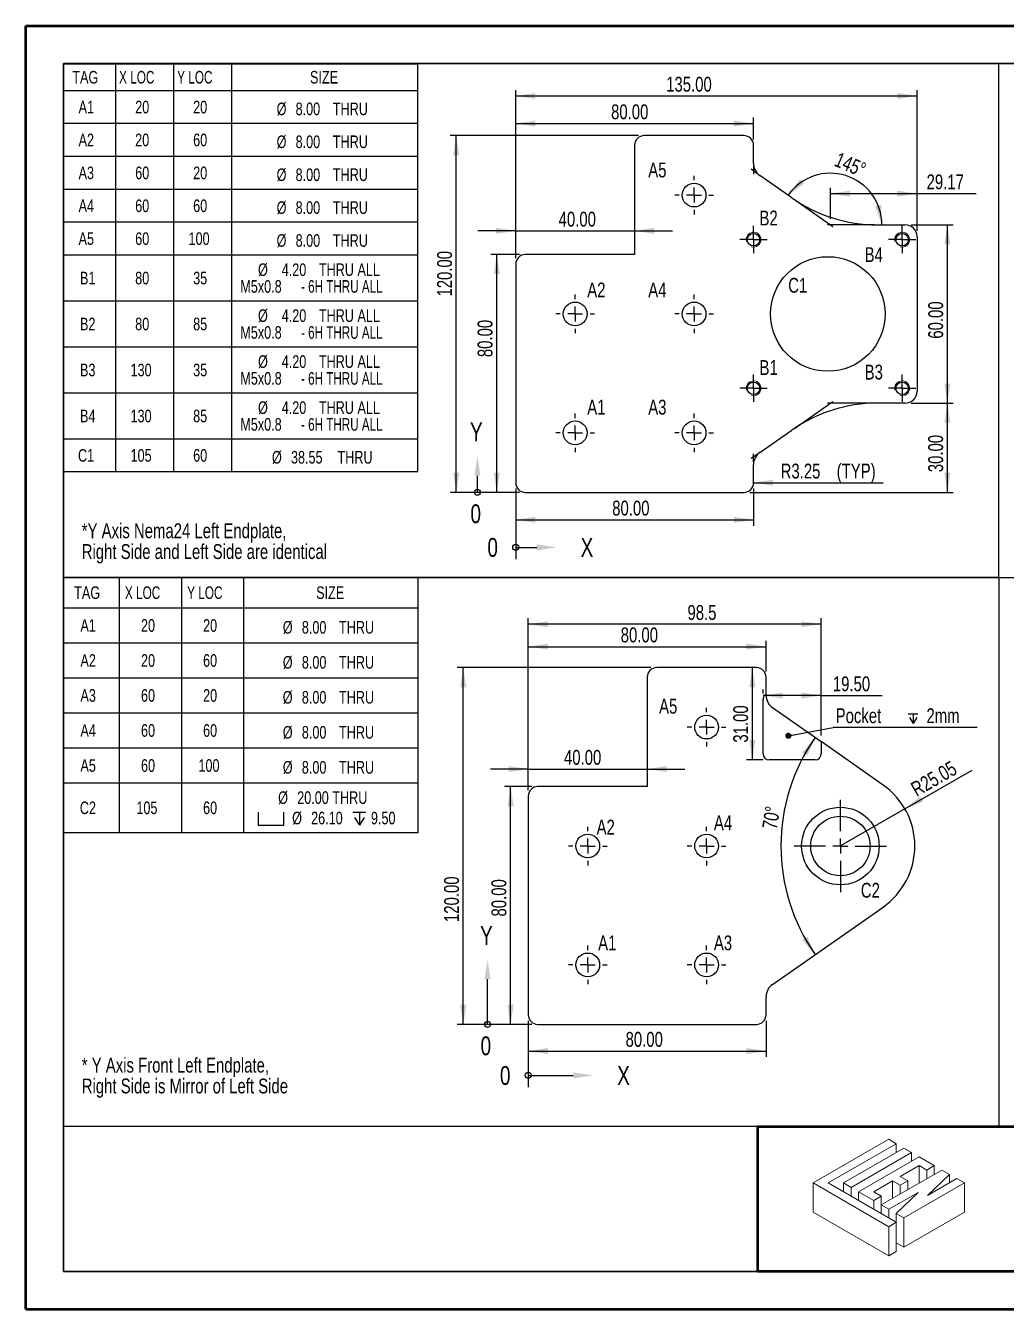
# Model space of a CAD drawing. Header units: millimetres. Extents: x 0 to 279, y 0 to 216.
# Drawn here: x 0 to 164.9, y 0 to 215.9 of the extents above; entities that cross this region are included whole.
import ezdxf

# ---------------------------------------------------------------- set-up
doc = ezdxf.new("R2010")
doc.units = ezdxf.units.MM
for name, color, linetype in [('DIM', 1, 'Continuous'), ('PAGE_BORDER', 7, 'Continuous'), ('TITLE_BLOCK_BORDER', 7, 'Continuous')]:
    doc.layers.add(name, color=color, linetype=linetype)
doc.styles.add('SLDTEXTSTYLE0', font='TXT', dxfattribs={"width": 0.75})
doc.styles.add('SLDTEXTSTYLE1', font='TXT', dxfattribs={"width": 0.7})
doc.styles.add('SLDTEXTSTYLE2', font='TXT', dxfattribs={"width": 0.692308})
doc.dimstyles.new('SLDDIMSTYLE0', dxfattribs={"dimtxt": 2.5, "dimasz": 3.302, "dimexe": 0, "dimexo": 0.0625, "dimtad": 1, "dimlfac": 2, "dimrnd": 1e-09, "dimzin": 12, "dimdsep": 46, "dimtxsty": 'SLDTEXTSTYLE0', "dimsah": 1, "dimcen": 0.09, "dimadec": 0, "dimazin": 3, "dimtfac": 1, "dimtofl": 0, "dimtmove": 0, "dimatfit": 3, "dimfxl": 1, "dimfrac": 2, "dimtolj": 1, "dimtzin": 12, "dimarcsym": 0})
doc.dimstyles.new('SLDDIMSTYLE1', dxfattribs={"dimtxt": 2.5, "dimasz": 3.302, "dimexe": 0, "dimexo": 0.0625, "dimtad": 1, "dimlfac": 2, "dimrnd": 1e-09, "dimzin": 4, "dimdsep": 46, "dimtxsty": 'SLDTEXTSTYLE0', "dimsah": 1, "dimcen": 0.09, "dimadec": 0, "dimazin": 1, "dimtfac": 1, "dimtofl": 0, "dimtmove": 0, "dimatfit": 3, "dimfxl": 1, "dimfrac": 2, "dimtolj": 1, "dimtzin": 12, "dimarcsym": 0})
doc.dimstyles.new('SLDDIMSTYLE2', dxfattribs={"dimtxt": 2.5, "dimasz": 3.302, "dimexe": 0, "dimexo": 0.0625, "dimtad": 1, "dimlfac": 2, "dimrnd": 1e-09, "dimzin": 4, "dimdsep": 46, "dimtxsty": 'SLDTEXTSTYLE0', "dimsah": 1, "dimcen": 0.09, "dimadec": 0, "dimazin": 1, "dimtfac": 1, "dimtmove": 0, "dimatfit": 0, "dimfxl": 1, "dimfrac": 2, "dimtolj": 1, "dimtzin": 12, "dimarcsym": 0})
doc.dimstyles.new('SLDDIMSTYLE3', dxfattribs={"dimtxt": 2.5, "dimasz": 3.302, "dimexe": 0, "dimexo": 0.0625, "dimtad": 1, "dimlfac": 2, "dimrnd": 1e-09, "dimzin": 12, "dimdsep": 46, "dimtxsty": 'SLDTEXTSTYLE0', "dimsah": 1, "dimcen": 0, "dimadec": 0, "dimazin": 3, "dimtfac": 1, "dimtofl": 0, "dimtmove": 0, "dimatfit": 3, "dimfxl": 1, "dimfrac": 2, "dimtolj": 1, "dimtzin": 12, "dimarcsym": 0})
doc.dimstyles.new('SLDDIMSTYLE4', dxfattribs={"dimtxt": 2.5, "dimasz": 3.302, "dimexe": 0, "dimexo": 0.0625, "dimtad": 1, "dimdec": 4, "dimlfac": 2, "dimzin": 12, "dimdsep": 46, "dimtxsty": 'SLDTEXTSTYLE0', "dimsah": 1, "dimcen": 0.09, "dimazin": 3, "dimtfac": 1, "dimtofl": 0, "dimtmove": 0, "dimatfit": 3, "dimfxl": 1, "dimfrac": 2, "dimtolj": 1, "dimtzin": 12, "dimarcsym": 0})
doc.dimstyles.new('SLDDIMSTYLE5', dxfattribs={"dimtxt": 2.5, "dimasz": 3.302, "dimexe": 0, "dimexo": 0.0625, "dimtad": 1, "dimlfac": 2, "dimrnd": 1e-09, "dimzin": 12, "dimdsep": 46, "dimtxsty": 'SLDTEXTSTYLE0', "dimsah": 1, "dimcen": 0, "dimadec": 0, "dimazin": 3, "dimtfac": 1, "dimtofl": 0, "dimtmove": 0, "dimatfit": 3, "dimfxl": 1, "dimfrac": 2, "dimtolj": 1, "dimtzin": 12, "dimarcsym": 0})
doc.dimstyles.new('SLDDIMSTYLE6', dxfattribs={"dimtxt": 2.5, "dimasz": 3.302, "dimexe": 0, "dimexo": 0.0625, "dimtad": 1, "dimdec": 1, "dimlfac": 2, "dimrnd": 1e-09, "dimzin": 12, "dimdsep": 46, "dimtxsty": 'SLDTEXTSTYLE0', "dimsah": 1, "dimcen": 0.09, "dimadec": 0, "dimazin": 3, "dimtfac": 1, "dimtdec": 1, "dimtofl": 0, "dimtmove": 0, "dimatfit": 3, "dimfxl": 1, "dimfrac": 2, "dimtolj": 1, "dimtzin": 12, "dimarcsym": 0})
doc.dimstyles.new('SLDDIMSTYLE7', dxfattribs={"dimtxt": 0.18, "dimasz": 1.016, "dimexe": 0, "dimexo": 0.0625, "dimgap": 0, "dimtad": 0, "dimtih": 1, "dimtoh": 1, "dimdec": 0, "dimrnd": 1e-09, "dimzin": 0, "dimdsep": 46, "dimtxsty": 'Standard', "dimblk1": 'DOT', "dimblk2": 'DOT', "dimsah": 1, "dimcen": 0.09, "dimadec": 0, "dimazin": 0, "dimtfac": 1.016, "dimtdec": 0, "dimtofl": 0, "dimtmove": 0, "dimatfit": 3, "dimldrblk": 'DOT', "dimfxl": 1, "dimfrac": 2, "dimtolj": 1, "dimtzin": 0, "dimarcsym": 0})

# ---------------------------------------------------------------- blocks, each defined once
blk = doc.blocks.new('Lien3D Logo')
at = {"color": 7, "linetype": 'Continuous', "lineweight": 18}
for p, q in [((10.61, 16.33), (0, 10.21)), ((11.67, 15.71), (10.61, 16.33)), ((2.13, 10.21), (11.67, 15.71)), ((12.73, 15.1), (4.26, 10.21)), ((5.32, 9.59), (13.8, 14.49)), ((11.67, 15.71), (11.67, 14.49)), ((13.8, 14.49), (12.73, 15.1)), ((13.8, 14.49), (13.8, 13.26)), ((14.86, 13.87), (6.38, 8.98)), ((12.22, 11.12), (14.86, 12.64)), ((16.99, 12.64), (14.86, 13.87)), ((14.86, 12.64), (15.93, 12.03)), ((14.86, 12.64), (14.86, 10.19)), ((15.93, 12.03), (16.99, 12.64)), ((16.99, 12.64), (16.99, 11.42)), ((18.05, 12.03), (9.57, 7.13)), ((13.28, 10.5), (12.22, 11.12)), ((15.93, 12.03), (15.93, 10.8)), ((16.04, 8.45), (19.12, 11.42)), ((20.15, 10.82), (16.04, 8.45)), ((19.12, 11.42), (18.05, 12.03)), ((19.12, 11.42), (19.12, 10.22)), ((21.21, 10.21), (20.15, 10.82)), ((0, 10.21), (0, 6.12)), ((0, 10.21), (10.61, 4.08)), ((11.67, 4.7), (2.13, 10.21)), ((4.26, 10.21), (4.26, 8.98)), ((4.26, 10.21), (5.32, 9.59)), ((5.32, 9.59), (5.32, 8.36)), ((8.51, 8.98), (11.15, 10.5)), ((11.15, 10.5), (12.22, 9.89)), ((11.15, 10.5), (11.15, 8.05)), ((12.22, 9.89), (13.28, 10.5)), ((12.22, 9.89), (12.22, 8.66)), ((12.73, 5.31), (21.21, 10.21)), ((13.28, 10.5), (13.28, 9.28)), ((21.21, 10.21), (21.21, 6.12)), ((6.38, 8.98), (8.51, 7.75)), ((6.38, 8.98), (6.38, 7.75)), ((9.57, 8.36), (8.51, 8.98)), ((8.51, 7.75), (9.57, 8.36)), ((8.51, 7.75), (8.51, 6.52)), ((9.57, 8.36), (9.57, 7.13)), ((10.64, 6.52), (14.75, 8.89)), ((14.75, 8.89), (11.67, 5.93)), ((0, 6.12), (10.61, 0)), ((9.57, 7.13), (10.64, 6.52)), ((9.57, 7.13), (9.57, 5.91)), ((10.64, 6.52), (10.64, 5.29)), ((11.67, 5.93), (12.73, 5.31)), ((11.67, 5.93), (11.67, 4.7)), ((12.73, 1.23), (21.21, 6.12)), ((10.61, 4.08), (11.67, 4.7)), ((10.61, 4.08), (10.61, 0)), ((11.67, 4.7), (11.67, 0.61)), ((12.73, 5.31), (12.73, 1.23)), ((11.67, 1.84), (12.73, 1.23)), ((10.61, 0), (11.67, 0.61))]:
    blk.add_line(p, q, dxfattribs=at)
blk = doc.blocks.new('SW_NOTE_0')
at = {"layer": 'DIM', "color": 0, "char_height": 2.5, "attachment_point": 1, "style": 'SLDTEXTSTYLE0'}
for s, insert in [('*Y Axis Nema24 Left Endplate,', (0, 3.22)), ('Right Side and Left Side are identical', (0, -0.28))]:
    blk.add_mtext(s, dxfattribs=dict(at, insert=insert))
blk = doc.blocks.new('SW_NOTE_1')
at = {"layer": 'DIM', "color": 0, "char_height": 2.5, "attachment_point": 1, "style": 'SLDTEXTSTYLE0'}
for s, insert in [('* Y Axis Front Left Endplate,', (0, 3.22)), ('Right Side is Mirror of Left Side', (0, -0.28))]:
    blk.add_mtext(s, dxfattribs=dict(at, insert=insert))
blk = doc.blocks.new('SW_TABLEANNOTATION_0')
at = {"layer": 'PAGE_BORDER', "color": 0}
for p, q in [((0, 0), (0, -68.54)), ((59.61, 0), (0, 0)), ((8.75, 0), (8.75, -4.42)), ((18.52, 0), (18.52, -4.42)), ((28.25, 0), (28.25, -4.42)), ((59.61, -68.54), (59.61, 0)), ((0, -4.42), (59.61, -4.42)), ((8.75, -4.42), (8.75, -68.54)), ((18.52, -4.42), (18.52, -68.54)), ((28.25, -4.42), (28.25, -68.54)), ((0, -9.95), (59.61, -9.95)), ((0, -15.48), (59.61, -15.48)), ((0, -21.01), (59.61, -21.01)), ((0, -26.55), (59.61, -26.55)), ((0, -32.08), (59.61, -32.08)), ((0, -39.81), (59.61, -39.81)), ((0, -47.54), (59.61, -47.54)), ((0, -55.27), (59.61, -55.27)), ((0, -63.01), (59.61, -63.01)), ((0, -68.54), (59.61, -68.54))]:
    blk.add_line(p, q, dxfattribs=at)
at = {"layer": 'PAGE_BORDER', "color": 0, "attachment_point": 1}
for s, insert, char_height, style in [('TAG', (1.5, -1.15), 2.117, 'SLDTEXTSTYLE0'), ('X LOC', (9.36, -1.15), 2.117, 'SLDTEXTSTYLE1'), ('Y LOC', (19.13, -1.15), 2.117, 'SLDTEXTSTYLE1'), ('SIZE', (41.47, -1.15), 2.117, 'SLDTEXTSTYLE0'), ('A1', (2.55, -6.17), 2.117, 'SLDTEXTSTYLE0'), ('20', (12.07, -6.17), 2.117, 'SLDTEXTSTYLE0'), ('20', (21.82, -6.17), 2.117, 'SLDTEXTSTYLE0'), ('%%c', (35.86, -6.48), 2.117, 'SLDTEXTSTYLE0'), ('8.00', (39.05, -6.48), 2.117, 'SLDTEXTSTYLE0'), ('THRU', (45.32, -6.48), 2.117, 'SLDTEXTSTYLE0'), ('A2', (2.55, -11.7), 2.117, 'SLDTEXTSTYLE0'), ('20', (12.07, -11.7), 2.117, 'SLDTEXTSTYLE0'), ('60', (21.82, -11.7), 2.117, 'SLDTEXTSTYLE0'), ('%%c', (35.86, -12.01), 2.117, 'SLDTEXTSTYLE0'), ('8.00', (39.05, -12.01), 2.117, 'SLDTEXTSTYLE0'), ('THRU', (45.32, -12.01), 2.117, 'SLDTEXTSTYLE0'), ('A3', (2.55, -17.24), 2.117, 'SLDTEXTSTYLE0'), ('60', (12.07, -17.24), 2.117, 'SLDTEXTSTYLE0'), ('20', (21.82, -17.24), 2.117, 'SLDTEXTSTYLE0'), ('%%c', (35.86, -17.55), 2.117, 'SLDTEXTSTYLE0'), ('8.00', (39.05, -17.55), 2.117, 'SLDTEXTSTYLE0'), ('THRU', (45.32, -17.55), 2.117, 'SLDTEXTSTYLE0'), ('A4', (2.55, -22.77), 2.117, 'SLDTEXTSTYLE0'), ('60', (12.07, -22.77), 2.117, 'SLDTEXTSTYLE0'), ('60', (21.82, -22.77), 2.117, 'SLDTEXTSTYLE0'), ('%%c', (35.86, -23.08), 2.117, 'SLDTEXTSTYLE0'), ('8.00', (39.05, -23.08), 2.117, 'SLDTEXTSTYLE0'), ('THRU', (45.32, -23.08), 2.117, 'SLDTEXTSTYLE0'), ('A5', (2.55, -28.3), 2.117, 'SLDTEXTSTYLE0'), ('60', (12.07, -28.3), 2.117, 'SLDTEXTSTYLE0'), ('100', (21.04, -28.3), 2.117, 'SLDTEXTSTYLE0'), ('%%c', (35.86, -28.61), 2.117, 'SLDTEXTSTYLE0'), ('8.00', (39.05, -28.61), 2.117, 'SLDTEXTSTYLE0'), ('THRU', (45.32, -28.61), 2.117, 'SLDTEXTSTYLE0'), ('%%c', (32.73, -33.52), 2.117, 'SLDTEXTSTYLE0'), ('4.20', (36.72, -33.52), 2.117, 'SLDTEXTSTYLE0'), ('THRU ALL', (42.97, -33.52), 2.117, 'SLDTEXTSTYLE0'), ('B1', (2.79, -34.93), 2.117, 'SLDTEXTSTYLE0'), ('80', (12.07, -34.93), 2.117, 'SLDTEXTSTYLE0'), ('35', (21.82, -34.93), 2.117, 'SLDTEXTSTYLE0'), ('M5x0.8', (29.75, -36.34), 2.117, 'SLDTEXTSTYLE0'), ('- 6H THRU ALL', (39.96, -36.34), 2.1167, 'SLDTEXTSTYLE2'), ('B2', (2.79, -42.66), 2.117, 'SLDTEXTSTYLE0'), ('80', (12.07, -42.66), 2.117, 'SLDTEXTSTYLE0'), ('85', (21.82, -42.66), 2.117, 'SLDTEXTSTYLE0'), ('%%c', (32.73, -41.25), 2.117, 'SLDTEXTSTYLE0'), ('4.20', (36.72, -41.25), 2.117, 'SLDTEXTSTYLE0'), ('THRU ALL', (42.97, -41.25), 2.117, 'SLDTEXTSTYLE0'), ('M5x0.8', (29.75, -44.08), 2.117, 'SLDTEXTSTYLE0'), ('- 6H THRU ALL', (39.96, -44.08), 2.1167, 'SLDTEXTSTYLE2'), ('%%c', (32.73, -48.98), 2.117, 'SLDTEXTSTYLE0'), ('4.20', (36.72, -48.98), 2.117, 'SLDTEXTSTYLE0'), ('THRU ALL', (42.97, -48.98), 2.117, 'SLDTEXTSTYLE0'), ('B3', (2.79, -50.4), 2.117, 'SLDTEXTSTYLE0'), ('130', (11.29, -50.4), 2.117, 'SLDTEXTSTYLE0'), ('35', (21.82, -50.4), 2.117, 'SLDTEXTSTYLE0'), ('M5x0.8', (29.75, -51.81), 2.117, 'SLDTEXTSTYLE0'), ('- 6H THRU ALL', (39.96, -51.81), 2.1167, 'SLDTEXTSTYLE2'), ('B4', (2.79, -58.13), 2.117, 'SLDTEXTSTYLE0'), ('130', (11.29, -58.13), 2.117, 'SLDTEXTSTYLE0'), ('85', (21.82, -58.13), 2.117, 'SLDTEXTSTYLE0'), ('%%c', (32.73, -56.72), 2.117, 'SLDTEXTSTYLE0'), ('4.20', (36.72, -56.72), 2.117, 'SLDTEXTSTYLE0'), ('THRU ALL', (42.97, -56.72), 2.117, 'SLDTEXTSTYLE0'), ('M5x0.8', (29.75, -59.54), 2.117, 'SLDTEXTSTYLE0'), ('- 6H THRU ALL', (39.96, -59.54), 2.1167, 'SLDTEXTSTYLE2'), ('C1', (2.45, -64.76), 2.117, 'SLDTEXTSTYLE0'), ('105', (11.29, -64.76), 2.117, 'SLDTEXTSTYLE0'), ('60', (21.82, -64.76), 2.117, 'SLDTEXTSTYLE0'), ('%%c', (35.08, -65.07), 2.117, 'SLDTEXTSTYLE0'), ('38.55', (38.27, -65.07), 2.117, 'SLDTEXTSTYLE0'), ('THRU', (46.1, -65.07), 2.117, 'SLDTEXTSTYLE0')]:
    blk.add_mtext(s, dxfattribs=dict(at, insert=insert, char_height=char_height, style=style))
blk = doc.blocks.new('SW_SYMBOL_HOLE_SPOT')
at = {"layer": 'PAGE_BORDER', "color": 0}
for p, q in [((0, 875), (0, 75)), ((1600, 75), (1600, 875)), ((0, 75), (1600, 75))]:
    blk.add_line(p, q, dxfattribs=at)
blk = doc.blocks.new('SW_SYMBOL_HOLE_DEPTH')
at = {"layer": 'PAGE_BORDER', "color": 0}
for p, q in [((0, 875), (800, 875)), ((400, 875), (400, 75)), ((100, 555), (400, 75)), ((700, 555), (400, 75))]:
    blk.add_line(p, q, dxfattribs=at)
blk = doc.blocks.new('SW_TABLEANNOTATION_1')
at = {"layer": 'PAGE_BORDER', "color": 0}
for p, q in [((0, 0), (0, -42.85)), ((59.68, 0), (0, 0)), ((9.38, 0), (9.38, -5.06)), ((19.85, 0), (19.85, -5.06)), ((30.27, 0), (30.27, -5.06)), ((59.68, -42.85), (59.68, 0)), ((0, -5.06), (59.68, -5.06)), ((9.38, -5.06), (9.38, -42.85)), ((19.85, -5.06), (19.85, -42.85)), ((30.27, -5.06), (30.27, -42.85)), ((0, -10.94), (59.68, -10.94)), ((0, -16.83), (59.68, -16.83)), ((0, -22.72), (59.68, -22.72)), ((0, -28.61), (59.68, -28.61)), ((0, -34.49), (59.68, -34.49)), ((0, -42.85), (59.68, -42.85))]:
    blk.add_line(p, q, dxfattribs=at)
at = {"layer": 'PAGE_BORDER', "color": 0, "xscale": 0.0027037109, "yscale": 0.0027037109, "zscale": 0.0027037109}
for name, p in [('SW_SYMBOL_HOLE_SPOT', (32.75, -41.82)), ('SW_SYMBOL_HOLE_DEPTH', (48.7, -41.82))]:
    blk.add_blockref(name, p, dxfattribs=at)
at = {"layer": 'PAGE_BORDER', "color": 0, "char_height": 2.117, "attachment_point": 1}
for s, insert, style in [('TAG', (1.81, -1.47), 'SLDTEXTSTYLE0'), ('X LOC', (10.34, -1.47), 'SLDTEXTSTYLE1'), ('Y LOC', (20.81, -1.47), 'SLDTEXTSTYLE1'), ('SIZE', (42.51, -1.47), 'SLDTEXTSTYLE0'), ('A1', (2.86, -6.99), 'SLDTEXTSTYLE0'), ('20', (13.05, -6.99), 'SLDTEXTSTYLE0'), ('20', (23.49, -6.99), 'SLDTEXTSTYLE0'), ('%%c', (36.9, -7.3), 'SLDTEXTSTYLE0'), ('8.00', (40.1, -7.3), 'SLDTEXTSTYLE0'), ('THRU', (46.36, -7.3), 'SLDTEXTSTYLE0'), ('A2', (2.86, -12.88), 'SLDTEXTSTYLE0'), ('20', (13.05, -12.88), 'SLDTEXTSTYLE0'), ('60', (23.49, -12.88), 'SLDTEXTSTYLE0'), ('%%c', (36.9, -13.19), 'SLDTEXTSTYLE0'), ('8.00', (40.1, -13.19), 'SLDTEXTSTYLE0'), ('THRU', (46.36, -13.19), 'SLDTEXTSTYLE0'), ('A3', (2.86, -18.76), 'SLDTEXTSTYLE0'), ('60', (13.05, -18.76), 'SLDTEXTSTYLE0'), ('20', (23.49, -18.76), 'SLDTEXTSTYLE0'), ('%%c', (36.9, -19.07), 'SLDTEXTSTYLE0'), ('8.00', (40.1, -19.07), 'SLDTEXTSTYLE0'), ('THRU', (46.36, -19.07), 'SLDTEXTSTYLE0'), ('A4', (2.86, -24.65), 'SLDTEXTSTYLE0'), ('60', (13.05, -24.65), 'SLDTEXTSTYLE0'), ('60', (23.49, -24.65), 'SLDTEXTSTYLE0'), ('%%c', (36.9, -24.96), 'SLDTEXTSTYLE0'), ('8.00', (40.1, -24.96), 'SLDTEXTSTYLE0'), ('THRU', (46.36, -24.96), 'SLDTEXTSTYLE0'), ('A5', (2.86, -30.54), 'SLDTEXTSTYLE0'), ('60', (13.05, -30.54), 'SLDTEXTSTYLE0'), ('100', (22.71, -30.54), 'SLDTEXTSTYLE0'), ('%%c', (36.9, -30.85), 'SLDTEXTSTYLE0'), ('8.00', (40.1, -30.85), 'SLDTEXTSTYLE0'), ('THRU', (46.36, -30.85), 'SLDTEXTSTYLE0'), ('%%c', (36.12, -35.94), 'SLDTEXTSTYLE0'), ('20.00 THRU', (39.32, -35.94), 'SLDTEXTSTYLE0'), ('C2', (2.76, -37.66), 'SLDTEXTSTYLE0'), ('105', (12.27, -37.66), 'SLDTEXTSTYLE0'), ('60', (23.49, -37.66), 'SLDTEXTSTYLE0'), ('%%c', (38.47, -39.38), 'SLDTEXTSTYLE0'), ('26.10', (41.66, -39.38), 'SLDTEXTSTYLE0'), ('9.50', (51.72, -39.38), 'SLDTEXTSTYLE0')]:
    blk.add_mtext(s, dxfattribs=dict(at, insert=insert, style=style))
blk = doc.blocks.new('_D')
at = {"layer": 'DIM'}
for p, q in [((135.34, 183.41), (135.34, 188.65)), ((149.92, 181.41), (149.92, 188.65)), ((135.34, 187.65), (149.92, 187.65)), ((149.92, 187.65), (159.84, 187.65))]:
    blk.add_line(p, q, dxfattribs=at)
for points in [[(135.34, 187.65), (138.64, 187.15), (138.64, 188.16)], [(149.92, 187.65), (146.62, 188.16), (146.62, 187.15)]]:
    blk.add_solid(points, dxfattribs=at)
at = {"layer": 'DIM', "insert": (151.53, 190.88), "char_height": 2.5, "attachment_point": 1, "style": 'SLDTEXTSTYLE0'}
blk.add_mtext('29.17', dxfattribs=at)
blk = doc.blocks.new('_D_1')
at = {"layer": 'DIM'}
for p, q in [((103.05, 197.41), (71.42, 197.41)), ((72.42, 137.41), (72.42, 197.41)), ((83.05, 137.41), (71.42, 137.41))]:
    blk.add_line(p, q, dxfattribs=at)
for points in [[(72.42, 197.41), (71.91, 194.11), (72.93, 194.11)], [(72.42, 137.41), (72.93, 140.71), (71.91, 140.71)]]:
    blk.add_solid(points, dxfattribs=at)
at = {"layer": 'DIM', "insert": (69.2, 170.34), "char_height": 2.5, "attachment_point": 1, "rotation": 90, "style": 'SLDTEXTSTYLE0'}
blk.add_mtext('120.00', dxfattribs=at)
blk = doc.blocks.new('_D_2')
at = {"layer": 'DIM'}
for p, q in [((83.05, 177.41), (78.23, 177.41)), ((79.23, 137.41), (79.23, 177.41)), ((83.05, 137.41), (78.23, 137.41))]:
    blk.add_line(p, q, dxfattribs=at)
for points in [[(79.23, 177.41), (78.73, 174.11), (79.74, 174.11)], [(79.23, 137.41), (79.74, 140.71), (78.73, 140.71)]]:
    blk.add_solid(points, dxfattribs=at)
at = {"layer": 'DIM', "insert": (76.01, 160.15), "char_height": 2.5, "attachment_point": 1, "rotation": 90, "style": 'SLDTEXTSTYLE0'}
blk.add_mtext('80.00', dxfattribs=at)
blk = doc.blocks.new('_D_3')
at = {"layer": 'DIM'}
for p, q in [((82.42, 181.39), (76.07, 181.39)), ((82.42, 176.78), (82.42, 182.39)), ((82.42, 181.39), (102.42, 181.39)), ((102.42, 181.39), (108.77, 181.39))]:
    blk.add_line(p, q, dxfattribs=at)
for points in [[(82.42, 181.39), (79.12, 181.89), (79.12, 180.88)], [(102.42, 181.39), (105.72, 180.88), (105.72, 181.89)]]:
    blk.add_solid(points, dxfattribs=at)
at = {"layer": 'DIM', "insert": (89.64, 184.61), "char_height": 2.5, "attachment_point": 1, "style": 'SLDTEXTSTYLE0'}
blk.add_mtext('40.00', dxfattribs=at)
blk = doc.blocks.new('_D_4')
at = {"layer": 'DIM'}
for p, q in [((82.42, 176.78), (82.42, 200.44)), ((82.42, 199.44), (122.42, 199.44)), ((122.42, 196.78), (122.42, 200.44))]:
    blk.add_line(p, q, dxfattribs=at)
for points in [[(82.42, 199.44), (85.72, 198.93), (85.72, 199.95)], [(122.42, 199.44), (119.12, 199.95), (119.12, 198.93)]]:
    blk.add_solid(points, dxfattribs=at)
at = {"layer": 'DIM', "insert": (98.46, 202.66), "char_height": 2.5, "attachment_point": 1, "style": 'SLDTEXTSTYLE0'}
blk.add_mtext('80.00', dxfattribs=at)
blk = doc.blocks.new('_D_5')
at = {"layer": 'DIM'}
for p, q in [((82.42, 176.78), (82.42, 205.08)), ((82.42, 204.08), (149.92, 204.08)), ((149.92, 181.41), (149.92, 205.08))]:
    blk.add_line(p, q, dxfattribs=at)
for points in [[(82.42, 204.08), (85.72, 203.57), (85.72, 204.58)], [(149.92, 204.08), (146.62, 204.58), (146.62, 203.57)]]:
    blk.add_solid(points, dxfattribs=at)
at = {"layer": 'DIM', "insert": (107.73, 207.3), "char_height": 2.5, "attachment_point": 1, "style": 'SLDTEXTSTYLE0'}
blk.add_mtext('135.00', dxfattribs=at)
blk = doc.blocks.new('_D_6')
at = {"layer": 'DIM'}
for p, q in [((148.92, 152.41), (156.02, 152.41)), ((155.02, 137.41), (155.02, 152.41)), ((121.8, 137.41), (156.02, 137.41))]:
    blk.add_line(p, q, dxfattribs=at)
for points in [[(155.02, 152.41), (154.52, 149.11), (155.53, 149.11)], [(155.02, 137.41), (155.53, 140.71), (154.52, 140.71)]]:
    blk.add_solid(points, dxfattribs=at)
at = {"layer": 'DIM', "insert": (151.8, 140.8), "char_height": 2.5, "attachment_point": 1, "rotation": 90, "style": 'SLDTEXTSTYLE0'}
blk.add_mtext('30.00', dxfattribs=at)
blk = doc.blocks.new('_D_7')
at = {"layer": 'DIM'}
for p, q in [((148.92, 182.41), (156.02, 182.41)), ((155.02, 152.41), (155.02, 182.41)), ((148.92, 152.41), (156.02, 152.41))]:
    blk.add_line(p, q, dxfattribs=at)
for points in [[(155.02, 182.41), (154.52, 179.11), (155.53, 179.11)], [(155.02, 152.41), (155.53, 155.71), (154.52, 155.71)]]:
    blk.add_solid(points, dxfattribs=at)
at = {"layer": 'DIM', "insert": (151.8, 163.25), "char_height": 2.5, "attachment_point": 1, "rotation": 90, "style": 'SLDTEXTSTYLE0'}
blk.add_mtext('60.00', dxfattribs=at)
blk = doc.blocks.new('_D_8')
at = {"layer": 'DIM'}
for p, q in [((82.42, 138.03), (82.42, 131.79)), ((122.42, 138.03), (122.42, 131.79)), ((82.42, 132.79), (122.42, 132.79))]:
    blk.add_line(p, q, dxfattribs=at)
for points in [[(82.42, 132.79), (85.72, 132.28), (85.72, 133.3)], [(122.42, 132.79), (119.12, 133.3), (119.12, 132.28)]]:
    blk.add_solid(points, dxfattribs=at)
at = {"layer": 'DIM', "insert": (98.65, 136.01), "char_height": 2.5, "attachment_point": 1, "style": 'SLDTEXTSTYLE0'}
blk.add_mtext('80.00', dxfattribs=at)
blk = doc.blocks.new('_D_9')
at = {"layer": 'DIM'}
blk.add_line((122.42, 139.03), (144.22, 139.03), dxfattribs=at)
blk.add_solid([(122.42, 139.03), (125.72, 138.53), (125.72, 139.54)], dxfattribs=at)
at = {"layer": 'DIM', "char_height": 2.5, "attachment_point": 1, "style": 'SLDTEXTSTYLE0'}
for s, insert in [('R3.25', (126.98, 142.24)), ('(TYP)', (136.41, 142.24))]:
    blk.add_mtext(s, dxfattribs=dict(at, insert=insert))
blk = doc.blocks.new('_D_10')
at = {"layer": 'DIM'}
blk.add_arc((135.34, 182.41), 8.67, 360, 145, dxfattribs=at)
for points in [[(128.24, 187.38), (130.95, 189.34), (130.23, 190.06)], [(144, 182.41), (143.9, 185.75), (142.9, 185.56)]]:
    blk.add_solid(points, dxfattribs=at)
at = {"layer": 'DIM', "insert": (136.8, 194.7), "char_height": 2.5, "attachment_point": 1, "rotation": 337.0643, "style": 'SLDTEXTSTYLE0'}
blk.add_mtext('145°', dxfattribs=at)
blk = doc.blocks.new('SW_CENTERMARKSYMBOL_0')
at = {"layer": 'DIM', "color": 0}
for p, q in [((0, 2.5), (0, 3.25)), ((-2.5, 0), (-3.25, 0)), ((0, 0), (-1.25, 0)), ((0, 0), (0, 1.25)), ((0, 0), (0, -1.25)), ((0, 0), (1.25, 0)), ((2.5, 0), (3.25, 0)), ((0, -2.5), (0, -3.25))]:
    blk.add_line(p, q, dxfattribs=at)
blk = doc.blocks.new('SW_CENTERMARKSYMBOL_1')
at = {"layer": 'DIM', "color": 0}
for p, q in [((0, 2.5), (0, 3.25)), ((-2.5, 0), (-3.25, 0)), ((0, 0), (-1.25, 0)), ((0, 0), (0, 1.25)), ((0, 0), (0, -1.25)), ((0, 0), (1.25, 0)), ((2.5, 0), (3.25, 0)), ((0, -2.5), (0, -3.25))]:
    blk.add_line(p, q, dxfattribs=at)
blk = doc.blocks.new('SW_CENTERMARKSYMBOL_2')
at = {"layer": 'DIM', "color": 0}
for p, q in [((0, 2.5), (0, 3.25)), ((-2.5, 0), (-3.25, 0)), ((0, 0), (-1.25, 0)), ((0, 0), (0, 1.25)), ((0, 0), (0, -1.25)), ((0, 0), (1.25, 0)), ((2.5, 0), (3.25, 0)), ((0, -2.5), (0, -3.25))]:
    blk.add_line(p, q, dxfattribs=at)
blk = doc.blocks.new('SW_CENTERMARKSYMBOL_3')
at = {"layer": 'DIM', "color": 0}
for p, q in [((0, 2.5), (0, 3.25)), ((-2.5, 0), (-3.25, 0)), ((0, 0), (-1.25, 0)), ((0, 0), (0, 1.25)), ((0, 0), (0, -1.25)), ((0, 0), (1.25, 0)), ((2.5, 0), (3.25, 0)), ((0, -2.5), (0, -3.25))]:
    blk.add_line(p, q, dxfattribs=at)
blk = doc.blocks.new('SW_CENTERMARKSYMBOL_4')
at = {"layer": 'DIM', "color": 0}
for p, q in [((0, 2.5), (0, 3.25)), ((-2.5, 0), (-3.25, 0)), ((0, 0), (-1.25, 0)), ((0, 0), (0, 1.25)), ((0, 0), (0, -1.25)), ((0, 0), (1.25, 0)), ((2.5, 0), (3.25, 0)), ((0, -2.5), (0, -3.25))]:
    blk.add_line(p, q, dxfattribs=at)
blk = doc.blocks.new('SW_CENTERMARKSYMBOL_5')
at = {"layer": 'DIM', "color": 0}
for p, q in [((0, 1.25), (0, 2.3)), ((-1.25, 0), (-2.3, 0)), ((0, 0), (-1.25, 0)), ((0, 0), (0, 1.25)), ((0, 0), (0, -1.25)), ((0, 0), (1.25, 0)), ((1.25, 0), (2.3, 0)), ((0, -1.25), (0, -2.3))]:
    blk.add_line(p, q, dxfattribs=at)
blk = doc.blocks.new('SW_CENTERMARKSYMBOL_6')
at = {"layer": 'DIM', "color": 0}
for p, q in [((0, 1.25), (0, 2.3)), ((-1.25, 0), (-2.3, 0)), ((0, 0), (-1.25, 0)), ((0, 0), (0, 1.25)), ((0, 0), (0, -1.25)), ((0, 0), (1.25, 0)), ((1.25, 0), (2.3, 0)), ((0, -1.25), (0, -2.3))]:
    blk.add_line(p, q, dxfattribs=at)
blk = doc.blocks.new('SW_CENTERMARKSYMBOL_7')
at = {"layer": 'DIM', "color": 0}
for p, q in [((0, 1.25), (0, 2.3)), ((-1.25, 0), (-2.3, 0)), ((0, 0), (-1.25, 0)), ((0, 0), (0, 1.25)), ((0, 0), (0, -1.25)), ((0, 0), (1.25, 0)), ((1.25, 0), (2.3, 0)), ((0, -1.25), (0, -2.3))]:
    blk.add_line(p, q, dxfattribs=at)
blk = doc.blocks.new('SW_CENTERMARKSYMBOL_8')
at = {"layer": 'DIM', "color": 0}
for p, q in [((0, 1.25), (0, 2.3)), ((-1.25, 0), (-2.3, 0)), ((0, 0), (-1.25, 0)), ((0, 0), (0, 1.25)), ((0, 0), (0, -1.25)), ((0, 0), (1.25, 0)), ((1.25, 0), (2.3, 0)), ((0, -1.25), (0, -2.3))]:
    blk.add_line(p, q, dxfattribs=at)
blk = doc.blocks.new('SW_DATUMORIGIN_0')
at = {"layer": 'DIM', "color": 0}
for p, q in [((-6.44, 1), (-6.44, 3.79)), ((-1, 1), (-8.44, 1)), ((0, 0), (0, -10.25)), ((0, -8.25), (3.53, -8.25))]:
    blk.add_line(p, q, dxfattribs=at)
for centre in [(-6.44, 1), (0, -8.25)]:
    blk.add_circle(centre, 0.5, dxfattribs=at)
for points in [[(-6.44, 7.09), (-6.94, 3.79), (-5.93, 3.79)], [(6.84, -8.25), (3.53, -7.74), (3.53, -8.76)]]:
    blk.add_solid(points, dxfattribs=at)
at = {"layer": 'DIM', "color": 0, "char_height": 3.17, "attachment_point": 1, "style": 'SLDTEXTSTYLE0'}
for s, insert in [('Y', (-7.69, 12.75)), ('0', (-7.61, -1.02)), ('0', (-4.76, -6.68)), ('X', (10.92, -6.68))]:
    blk.add_mtext(s, dxfattribs=dict(at, insert=insert))
blk = doc.blocks.new('_D_11')
at = {"layer": 'DIM'}
for p, q in [((105.16, 107.93), (72.6, 107.93)), ((73.6, 47.93), (73.6, 107.93)), ((85.16, 47.93), (72.6, 47.93))]:
    blk.add_line(p, q, dxfattribs=at)
for points in [[(73.6, 107.93), (73.1, 104.62), (74.11, 104.62)], [(73.6, 47.93), (74.11, 51.23), (73.1, 51.23)]]:
    blk.add_solid(points, dxfattribs=at)
at = {"layer": 'DIM', "insert": (70.38, 65.14), "char_height": 2.5, "attachment_point": 1, "rotation": 90, "style": 'SLDTEXTSTYLE0'}
blk.add_mtext('120.00', dxfattribs=at)
blk = doc.blocks.new('_D_12')
at = {"layer": 'DIM'}
for p, q in [((85.16, 87.93), (80.56, 87.93)), ((81.56, 47.93), (81.56, 87.93)), ((85.16, 47.93), (80.56, 47.93))]:
    blk.add_line(p, q, dxfattribs=at)
for points in [[(81.56, 87.93), (81.06, 84.62), (82.07, 84.62)], [(81.56, 47.93), (82.07, 51.23), (81.06, 51.23)]]:
    blk.add_solid(points, dxfattribs=at)
at = {"layer": 'DIM', "insert": (78.34, 66.07), "char_height": 2.5, "attachment_point": 1, "rotation": 90, "style": 'SLDTEXTSTYLE0'}
blk.add_mtext('80.00', dxfattribs=at)
blk = doc.blocks.new('_D_13')
at = {"layer": 'DIM'}
for p, q in [((84.53, 90.87), (78.18, 90.87)), ((84.53, 87.3), (84.53, 91.87)), ((84.53, 90.87), (104.53, 90.87)), ((104.53, 90.87), (110.88, 90.87))]:
    blk.add_line(p, q, dxfattribs=at)
for points in [[(84.53, 90.87), (81.23, 91.38), (81.23, 90.36)], [(104.53, 90.87), (107.83, 90.36), (107.83, 91.38)]]:
    blk.add_solid(points, dxfattribs=at)
at = {"layer": 'DIM', "insert": (90.54, 94.09), "char_height": 2.5, "attachment_point": 1, "style": 'SLDTEXTSTYLE0'}
blk.add_mtext('40.00', dxfattribs=at)
blk = doc.blocks.new('_D_14')
at = {"layer": 'DIM'}
for p, q in [((84.53, 87.3), (84.53, 112.45)), ((124.53, 107.3), (124.53, 112.45)), ((84.53, 111.45), (124.53, 111.45))]:
    blk.add_line(p, q, dxfattribs=at)
for points in [[(84.53, 111.45), (87.83, 110.95), (87.83, 111.96)], [(124.53, 111.45), (121.23, 111.96), (121.23, 110.95)]]:
    blk.add_solid(points, dxfattribs=at)
at = {"layer": 'DIM', "insert": (100.08, 114.68), "char_height": 2.5, "attachment_point": 1, "style": 'SLDTEXTSTYLE0'}
blk.add_mtext('80.00', dxfattribs=at)
blk = doc.blocks.new('_D_15')
at = {"layer": 'DIM'}
for p, q in [((84.53, 48.55), (84.53, 42.44)), ((124.53, 48.55), (124.53, 42.44)), ((84.53, 43.44), (124.53, 43.44))]:
    blk.add_line(p, q, dxfattribs=at)
for points in [[(84.53, 43.44), (87.83, 42.93), (87.83, 43.95)], [(124.53, 43.44), (121.23, 43.95), (121.23, 42.93)]]:
    blk.add_solid(points, dxfattribs=at)
at = {"layer": 'DIM', "insert": (100.9, 46.66), "char_height": 2.5, "attachment_point": 1, "style": 'SLDTEXTSTYLE0'}
blk.add_mtext('80.00', dxfattribs=at)
blk = doc.blocks.new('_D_16')
at = {"layer": 'DIM'}
for q in [(159.17, 90.71), (137.03, 77.93)]:
    blk.add_line((147.88, 84.19), q, dxfattribs=at)
blk.add_solid([(147.88, 84.19), (150.99, 85.4), (150.48, 86.28)], dxfattribs=at)
at = {"layer": 'DIM', "insert": (148.62, 88.32), "char_height": 2.5, "attachment_point": 1, "rotation": 30, "style": 'SLDTEXTSTYLE0'}
blk.add_mtext('R25.05', dxfattribs=at)
blk = doc.blocks.new('_D_17')
at = {"layer": 'DIM'}
blk.add_arc((158.87, 77.93), 31.84, 145, 215, dxfattribs=at)
for points in [[(132.79, 96.19), (130.6, 93.66), (131.46, 93.12)], [(132.79, 59.66), (131.46, 62.73), (130.6, 62.19)]]:
    blk.add_solid(points, dxfattribs=at)
at = {"layer": 'DIM', "insert": (123.85, 81.01), "char_height": 2.5, "attachment_point": 1, "rotation": 80.8723, "style": 'SLDTEXTSTYLE0'}
blk.add_mtext('70°', dxfattribs=at)
blk = doc.blocks.new('_D_18')
at = {"layer": 'DIM'}
for p, q in [((124.03, 103.56), (124.03, 104.23)), ((133.78, 96.49), (133.78, 104.23)), ((133.78, 103.23), (124.03, 103.23)), ((133.78, 103.23), (144.08, 103.23))]:
    blk.add_line(p, q, dxfattribs=at)
for points in [[(124.03, 103.23), (127.33, 102.72), (127.33, 103.73)], [(133.78, 103.23), (130.48, 103.73), (130.48, 102.72)]]:
    blk.add_solid(points, dxfattribs=at)
at = {"layer": 'DIM', "insert": (135.76, 106.45), "char_height": 2.5, "attachment_point": 1, "style": 'SLDTEXTSTYLE0'}
blk.add_mtext('19.50', dxfattribs=at)
blk = doc.blocks.new('_D_19')
at = {"layer": 'DIM'}
for p, q in [((122.22, 92.43), (122.22, 107.93)), ((124.03, 92.43), (121.22, 92.43))]:
    blk.add_line(p, q, dxfattribs=at)
for points in [[(122.22, 107.93), (121.71, 104.62), (122.73, 104.62)], [(122.22, 92.43), (122.73, 95.73), (121.71, 95.73)]]:
    blk.add_solid(points, dxfattribs=at)
at = {"layer": 'DIM', "insert": (119, 95.31), "char_height": 2.5, "attachment_point": 1, "rotation": 90, "style": 'SLDTEXTSTYLE0'}
blk.add_mtext('31.00', dxfattribs=at)
blk = doc.blocks.new('_D_20')
at = {"layer": 'DIM'}
for p, q in [((84.53, 87.3), (84.53, 116.23)), ((133.78, 115.23), (84.53, 115.23)), ((133.78, 96.49), (133.78, 116.23))]:
    blk.add_line(p, q, dxfattribs=at)
for points in [[(84.53, 115.23), (87.83, 114.72), (87.83, 115.73)], [(133.78, 115.23), (130.48, 115.73), (130.48, 114.72)]]:
    blk.add_solid(points, dxfattribs=at)
at = {"layer": 'DIM', "insert": (111.31, 118.45), "char_height": 2.5, "attachment_point": 1, "style": 'SLDTEXTSTYLE0'}
blk.add_mtext('98.5', dxfattribs=at)
blk = doc.blocks.new('SW_NOTE_4')
at = {"layer": 'DIM', "color": 0}
blk.add_line((24.17, 0), (0, 0), dxfattribs=at)
at = {"layer": 'DIM', "color": 0, "xscale": 0.002046395, "yscale": 0.002046395, "zscale": 0.002046395}
blk.add_blockref('SW_SYMBOL_HOLE_DEPTH', (12.6, 0.54), dxfattribs=at)
at = {"layer": 'DIM', "color": 0, "char_height": 2.5, "attachment_point": 1, "style": 'SLDTEXTSTYLE0'}
for s, insert in [('Pocket', (0.4, 3.25)), ('2mm', (15.67, 3.25))]:
    blk.add_mtext(s, dxfattribs=dict(at, insert=insert))
blk = doc.blocks.new('_DOT')
at = {"color": 0, "linetype": 'ByBlock', "lineweight": -2}
blk.add_line((-0.5, 0), (-1, 0), dxfattribs=at)
at = {"color": 0, "linetype": 'ByBlock', "const_width": 0.5}
blk.add_lwpolyline([(-0.25, 0, 1), (0.25, 0, 1)], format="xyb", close=True, dxfattribs=at)
blk = doc.blocks.new('SW_CENTERMARKSYMBOL_14')
at = {"layer": 'DIM', "color": 0}
for p, q in [((0, 2.5), (0, 7.775)), ((-2.5, 0), (-7.775, 0)), ((0, 0), (-1.25, 0)), ((0, 0), (0, 1.25)), ((0, 0), (0, -1.25)), ((0, 0), (1.25, 0)), ((2.5, 0), (7.775, 0)), ((0, -2.5), (0, -7.775))]:
    blk.add_line(p, q, dxfattribs=at)
blk = doc.blocks.new('SW_CENTERMARKSYMBOL_15')
at = {"layer": 'DIM', "color": 0}
for p, q in [((0, 2.5), (0, 3.25)), ((-2.5, 0), (-3.25, 0)), ((0, 0), (-1.25, 0)), ((0, 0), (0, 1.25)), ((0, 0), (0, -1.25)), ((0, 0), (1.25, 0)), ((2.5, 0), (3.25, 0)), ((0, -2.5), (0, -3.25))]:
    blk.add_line(p, q, dxfattribs=at)
blk = doc.blocks.new('SW_CENTERMARKSYMBOL_16')
at = {"layer": 'DIM', "color": 0}
for p, q in [((0, 2.5), (0, 3.25)), ((-2.5, 0), (-3.25, 0)), ((0, 0), (-1.25, 0)), ((0, 0), (0, 1.25)), ((0, 0), (0, -1.25)), ((0, 0), (1.25, 0)), ((2.5, 0), (3.25, 0)), ((0, -2.5), (0, -3.25))]:
    blk.add_line(p, q, dxfattribs=at)
blk = doc.blocks.new('SW_CENTERMARKSYMBOL_17')
at = {"layer": 'DIM', "color": 0}
for p, q in [((0, 2.5), (0, 3.25)), ((-2.5, 0), (-3.25, 0)), ((0, 0), (-1.25, 0)), ((0, 0), (0, 1.25)), ((0, 0), (0, -1.25)), ((0, 0), (1.25, 0)), ((2.5, 0), (3.25, 0)), ((0, -2.5), (0, -3.25))]:
    blk.add_line(p, q, dxfattribs=at)
blk = doc.blocks.new('SW_CENTERMARKSYMBOL_18')
at = {"layer": 'DIM', "color": 0}
for p, q in [((0, 2.5), (0, 3.25)), ((-2.5, 0), (-3.25, 0)), ((0, 0), (-1.25, 0)), ((0, 0), (0, 1.25)), ((0, 0), (0, -1.25)), ((0, 0), (1.25, 0)), ((2.5, 0), (3.25, 0)), ((0, -2.5), (0, -3.25))]:
    blk.add_line(p, q, dxfattribs=at)
blk = doc.blocks.new('SW_CENTERMARKSYMBOL_19')
at = {"layer": 'DIM', "color": 0}
for p, q in [((0, 2.5), (0, 3.25)), ((-2.5, 0), (-3.25, 0)), ((0, 0), (-1.25, 0)), ((0, 0), (0, 1.25)), ((0, 0), (0, -1.25)), ((0, 0), (1.25, 0)), ((2.5, 0), (3.25, 0)), ((0, -2.5), (0, -3.25))]:
    blk.add_line(p, q, dxfattribs=at)
blk = doc.blocks.new('SW_DATUMORIGIN_1')
at = {"layer": 'DIM', "color": 0}
for p, q in [((-6.84, 1), (-6.84, 8.58)), ((-1, 1), (-8.84, 1)), ((0, 0), (0, -9.58)), ((0, -7.58), (7.58, -7.58))]:
    blk.add_line(p, q, dxfattribs=at)
for centre in [(-6.84, 1), (0, -7.58)]:
    blk.add_circle(centre, 0.5, dxfattribs=at)
for points in [[(-6.84, 11.89), (-7.35, 8.58), (-6.34, 8.58)], [(10.89, -7.58), (7.58, -7.08), (7.58, -8.09)]]:
    blk.add_solid(points, dxfattribs=at)
at = {"layer": 'DIM', "color": 0, "char_height": 3.17, "attachment_point": 1, "style": 'SLDTEXTSTYLE0'}
for s, insert in [('Y', (-8.1, 17.54)), ('0', (-8.02, -1.02)), ('0', (-4.76, -6.01)), ('X', (14.97, -6.01))]:
    blk.add_mtext(s, dxfattribs=dict(at, insert=insert))

msp = doc.modelspace()

# ---------------------------------------------------------------- linework, layer by layer
at = {"color": 7, "linetype": 'Continuous', "lineweight": 50}
for p, q in [((0, 0), (0, 215.9)), ((0, 215.9), (279.4, 215.9)), ((0, 0), (279.4, 0))]:
    msp.add_line(p, q, dxfattribs=at)
at = {"color": 7, "linetype": 'Continuous', "lineweight": 25}
for p, q in [((120.796675, 197.409477), (104.046675, 197.409477)), ((102.421675, 195.784477), (102.421675, 177.409477)), ((122.421675, 192.753691), (122.421675, 195.784477)), ((128.879185, 186.930676), (123.487734, 190.705811)), ((143.218596, 182.409477), (147.921675, 182.409477)), ((149.921675, 180.409477), (149.921675, 154.409477)), ((102.421675, 177.409477), (84.046675, 177.409477)), ((82.421675, 175.784477), (82.421675, 139.034477)), ((147.921675, 152.409477), (143.218596, 152.409477)), ((123.487734, 144.113144), (128.879185, 147.888278)), ((122.421675, 139.034477), (122.421675, 142.065264)), ((84.046675, 137.409477), (120.796675, 137.409477)), ((104.531539, 106.300692), (104.531539, 87.925692)), ((122.906539, 107.925692), (106.156539, 107.925692)), ((124.531539, 103.425692), (124.531539, 106.300692)), ((124.031539, 93.425692), (124.031539, 102.559666)), ((124.531539, 103.425692), (124.531539, 103.269905)), ((125.597598, 101.222025), (133.781539, 95.491568)), ((133.781539, 95.491568), (133.781539, 93.425692)), ((144.215584, 88.185571), (133.781539, 95.491568)), ((132.781539, 92.425692), (125.031539, 92.425692)), ((104.531539, 87.925692), (86.156539, 87.925692)), ((84.531539, 86.300692), (84.531539, 49.550692)), ((125.597598, 54.629358), (144.215584, 67.665812)), ((124.531539, 49.550692), (124.531539, 52.581478)), ((86.156539, 47.925692), (122.906539, 47.925692))]:
    msp.add_line(p, q, dxfattribs=at)
for centre, radius in [((112.421675, 187.409477), 2), ((122.421675, 179.909477), 1.05), ((147.421675, 179.909477), 1.05), ((134.921675, 167.409477), 9.6375), ((92.421675, 167.409477), 2), ((112.421675, 167.409477), 2), ((122.421675, 154.909477), 1.05), ((147.421675, 154.909477), 1.05), ((92.421675, 147.409477), 2), ((112.421675, 147.409477), 2), ((114.531539, 97.925692), 2), ((137.031539, 77.925692), 6.525), ((137.031539, 77.925692), 5), ((94.531539, 77.925692), 2), ((114.531539, 77.925692), 2), ((94.531539, 57.925692), 2), ((114.531539, 57.925692), 2)]:
    msp.add_circle(centre, radius, dxfattribs=at)
for centre, radius, start, end in [((104.046675, 195.784477), 1.625, 90, 180), ((120.796675, 195.784477), 1.625, 0, 90), ((124.921675, 192.753691), 2.5, 180, 235), ((143.218596, 207.409477), 25, 235, 270), ((147.921675, 180.409477), 2, 0, 90), ((84.046675, 175.784477), 1.625, 90, 180), ((147.921675, 154.409477), 2, 270, 0), ((143.218596, 127.409477), 25, 90, 125), ((124.921675, 142.065264), 2.5, 125, 180), ((84.046675, 139.034477), 1.625, 180, 270), ((120.796675, 139.034477), 1.625, 270, 0), ((106.156539, 106.300692), 1.625, 90, 180), ((122.906539, 106.300692), 1.625, 0, 90), ((125.031539, 102.559666), 1, 120, 180), ((127.031539, 103.269905), 2.5, 180, 235), ((125.031539, 93.425692), 1, 180, 270), ((132.781539, 93.425692), 1, 270, 360), ((86.156539, 86.300692), 1.625, 90, 180), ((137.031539, 77.925692), 12.525, 305, 55), ((127.031539, 52.581478), 2.5, 125, 180), ((86.156539, 49.550692), 1.625, 180, 270), ((122.906539, 49.550692), 1.625, 270, 360)]:
    msp.add_arc(centre, radius, start, end, dxfattribs=at)
at = {"color": 7, "linetype": 'Continuous', "lineweight": 18}
for centre in [(122.421675, 179.909477), (147.421675, 179.909477), (122.421675, 154.909477), (147.421675, 154.909477)]:
    msp.add_arc(centre, 1.25, 255, 195, dxfattribs=at)
at = {"layer": 'DIM'}
for p, q in [((122.421675, 192.253691), (122.421675, 190.952273)), ((123.078158, 190.992599), (122.012099, 191.739062)), ((129.288761, 186.643888), (135.745702, 182.122689)), ((142.718596, 182.409477), (134.836126, 182.409477)), ((129.288761, 148.175067), (135.745702, 152.696266)), ((142.718596, 152.409477), (134.836126, 152.409477)), ((123.078158, 143.826356), (122.012099, 143.079893)), ((122.421675, 142.565264), (122.421675, 143.866681))]:
    msp.add_line(p, q, dxfattribs=at)
at = {"layer": 'PAGE_BORDER'}
for p, q in [((163.699573, 209.55), (6.35, 209.55)), ((6.35, 123.062559), (6.35, 209.55)), ((163.699573, 123.062559), (163.699573, 209.55)), ((163.699573, 123.062559), (6.35, 123.062559)), ((6.35, 123.062559), (163.670056, 123.062559)), ((6.35, 123.062559), (6.35, 30.809278)), ((163.670056, 123.062559), (163.670056, 30.809278)), ((163.670056, 123.062559), (272.841451, 123.062559)), ((163.670056, 123.062559), (163.670056, 30.809278)), ((6.35, 30.809278), (163.670056, 30.809278)), ((163.670056, 30.809278), (272.841451, 30.809278))]:
    msp.add_line(p, q, dxfattribs=at)
at = {"layer": 'PAGE_BORDER', "lineweight": 35}
for p, q in [((6.35, 209.55), (273.05, 209.55)), ((6.35, 6.35), (6.35, 209.55)), ((6.35, 6.35), (273.05, 6.35))]:
    msp.add_line(p, q, dxfattribs=at)
at = {"layer": 'TITLE_BLOCK_BORDER', "lineweight": 50}
for p, q in [((123.087346, 30.707932), (123.087346, 6.35)), ((166.179712, 30.707932), (123.087346, 30.707932)), ((166.179712, 6.35), (123.087346, 6.35))]:
    msp.add_line(p, q, dxfattribs=at)

# ---------------------------------------------------------------- block references
at = {"layer": 'DIM'}
for name, p in [('SW_CENTERMARKSYMBOL_4', (112.421675, 187.409477)), ('SW_CENTERMARKSYMBOL_8', (122.421675, 179.909477)), ('SW_CENTERMARKSYMBOL_6', (147.421675, 179.909477)), ('SW_CENTERMARKSYMBOL_2', (92.421675, 167.409477)), ('SW_CENTERMARKSYMBOL_3', (112.421675, 167.409477)), ('SW_CENTERMARKSYMBOL_7', (122.421675, 154.909477)), ('SW_CENTERMARKSYMBOL_5', (147.421675, 154.909477)), ('SW_DATUMORIGIN_0', (82.421675, 136.409477)), ('SW_CENTERMARKSYMBOL_1', (92.421675, 147.409477)), ('SW_CENTERMARKSYMBOL_0', (112.421675, 147.409477)), ('SW_NOTE_0', (9.43337, 128.978563)), ('SW_CENTERMARKSYMBOL_19', (114.531539, 97.925692)), ('SW_NOTE_4', (135.838186, 97.843785)), ('SW_CENTERMARKSYMBOL_14', (137.031539, 77.925692)), ('SW_CENTERMARKSYMBOL_17', (94.531539, 77.925692)), ('SW_CENTERMARKSYMBOL_18', (114.531539, 77.925692)), ('SW_DATUMORIGIN_1', (84.531539, 46.925692)), ('SW_CENTERMARKSYMBOL_16', (94.531539, 57.925692)), ('SW_CENTERMARKSYMBOL_15', (114.531539, 57.925692)), ('SW_NOTE_1', (9.43337, 39.097285))]:
    msp.add_blockref(name, p, dxfattribs=at)
at = {"layer": 'PAGE_BORDER'}
for name, p in [('SW_TABLEANNOTATION_0', (6.35, 209.439431)), ('SW_TABLEANNOTATION_1', (6.35, 123.066246))]:
    msp.add_blockref(name, p, dxfattribs=at)
at = {"layer": 'TITLE_BLOCK_BORDER', "xscale": 1.2, "yscale": 1.2, "zscale": 1.2}
msp.add_blockref('Lien3D Logo', (132.432085, 8.997466), dxfattribs=at)

# ---------------------------------------------------------------- texts
at = {"layer": 'DIM', "char_height": 2.5, "attachment_point": 1, "style": 'SLDTEXTSTYLE0'}
for s, insert in [('A5', (104.713033, 192.879764)), ('B2', (123.425252, 184.79654)), ('B4', (141.113557, 178.643494)), ('A2', (94.451115, 172.702708)), ('C1', (128.261559, 173.479188)), ('A4', (104.713033, 172.702708)), ('B1', (123.425252, 159.646891)), ('B3', (141.113557, 158.886967)), ('A1', (94.451115, 152.981882)), ('A3', (104.713033, 152.981882)), ('A5', (106.539098, 102.68678)), ('A2', (96.026123, 82.352029)), ('A4', (115.75543, 83.084668)), ('C2', (140.468676, 71.733655)), ('A1', (96.287374, 62.885724)), ('A3', (115.75543, 62.885724))]:
    msp.add_mtext(s, dxfattribs=dict(at, insert=insert))

# ---------------------------------------------------------------- dimensions: what is measured, and where the dimension line sits
at = {"layer": 'DIM'}
for base, p1, p2, dimstyle, picture, middle in [((149.921675, 204.07659), (82.421675, 175.784477), (149.921675, 180.409477), 'SLDDIMSTYLE1', '_D_5', (112.809243, 204.07659)), ((122.421675, 199.438988), (82.421675, 175.784477), (122.421675, 195.784477), 'SLDDIMSTYLE1', '_D_4', (102.61864, 199.438988)), ((149.921675, 187.654736), (135.336126, 182.409477), (149.921675, 180.409477), 'SLDDIMSTYLE0', '_D', (155.688207, 187.654736)), ((102.421675, 181.385813), (82.421675, 175.784477), (102.421675, 177.409477), 'SLDDIMSTYLE2', '_D_3', (93.796839, 181.385813)), ((122.421675, 132.789239), (82.421675, 139.034477), (122.421675, 139.034477), 'SLDDIMSTYLE1', '_D_8', (102.810726, 132.789239)), ((84.531539, 115.226834), (133.781539, 95.491568), (84.531539, 86.300692), 'SLDDIMSTYLE6', '_D_20', (114.541731, 115.226834)), ((124.531539, 111.454472), (84.531539, 86.300692), (124.531539, 106.300692), 'SLDDIMSTYLE1', '_D_14', (104.237938, 111.454472)), ((124.031539, 103.226335), (133.781539, 95.491568), (124.031539, 102.559666), 'SLDDIMSTYLE1', '_D_18', (139.919747, 103.226335)), ((104.531539, 90.867138), (84.531539, 86.300692), (104.531539, 87.925692), 'SLDDIMSTYLE2', '_D_13', (94.692345, 90.867138)), ((124.531539, 43.441535), (84.531539, 49.550692), (124.531539, 49.550692), 'SLDDIMSTYLE1', '_D_15', (105.053345, 43.441535))]:
    dim = msp.add_linear_dim(base=base, p1=p1, p2=p2, dimstyle=dimstyle, dxfattribs=at)
    dim.commit()
    dim.dimension.update_dxf_attribs({"geometry": picture, "text_midpoint": middle, "dimtype": 160})
for base, p1, p2, picture, middle in [((72.421675, 197.409477), (84.046675, 137.409477), (104.046675, 197.409477), '_D_1', (72.421675, 175.420825)), ((155.024197, 182.409477), (147.921675, 152.409477), (147.921675, 182.409477), '_D_7', (155.024197, 167.40678)), ((79.233866, 177.409477), (84.046675, 137.409477), (84.046675, 177.409477), '_D_2', (79.233866, 164.302325)), ((155.024197, 152.409477), (120.796675, 137.409477), (147.921675, 152.409477), '_D_6', (155.024197, 144.953861)), ((73.603319, 107.925692), (86.156539, 47.925692), (106.156539, 107.925692), '_D_11', (73.603319, 70.222757)), ((122.220204, 107.925692), (125.031539, 92.425692), (122.906539, 107.925692), '_D_19', (122.220204, 99.46411)), ((81.563597, 87.925692), (86.156539, 47.925692), (86.156539, 87.925692), '_D_12', (81.563597, 70.222757))]:
    dim = msp.add_linear_dim(base=base, p1=p1, p2=p2, angle=90, dimstyle='SLDDIMSTYLE1', dxfattribs=at)
    dim.commit()
    dim.dimension.update_dxf_attribs({"geometry": picture, "text_midpoint": middle, "dimtype": 160})
for base, line1, line2, picture, middle in [((137.941836, 190.673734), ((143.218596, 182.409477), (147.921675, 182.409477)), ((128.879185, 186.930676), (123.487734, 190.705811)), '_D_10', (138.712985, 190.389733)), ((127.027086, 77.925692), ((144.215584, 67.665812), (125.597598, 54.629358)), ((125.597598, 101.222025), (144.215584, 88.185571)), '_D_17', (127.430281, 82.976815))]:
    dim = msp.add_angular_dim_2l(base=base, line1=line1, line2=line2, dimstyle='SLDDIMSTYLE4', dxfattribs=at)
    dim.commit()
    dim.dimension.update_dxf_attribs({"geometry": picture, "text_midpoint": middle, "dimtype": 162})
dim = msp.add_radius_dim(center=(120.796675, 139.034477), mpoint=(122.421675, 139.034477), text='<> (TYP)', dimstyle='SLDDIMSTYLE3', dxfattribs=at)
dim.commit()
dim.dimension.update_dxf_attribs({"geometry": '_D_9', "text_midpoint": (135.732365, 139.034487), "dimtype": 164})
dim = msp.add_radius_dim(center=(137.031539, 77.925692), mpoint=(147.878507, 84.188192), dimstyle='SLDDIMSTYLE5', dxfattribs=at)
dim.commit()
dim.dimension.update_dxf_attribs({"geometry": '_D_16', "text_midpoint": (154.781476, 88.173627), "dimtype": 164})

# ---------------------------------------------------------------- leaders
msp.add_leader([(128.275581, 96.461288), (135.838186, 97.843785)], dimstyle='SLDDIMSTYLE7', dxfattribs=at)

doc.saveas('drawing.dxf')
